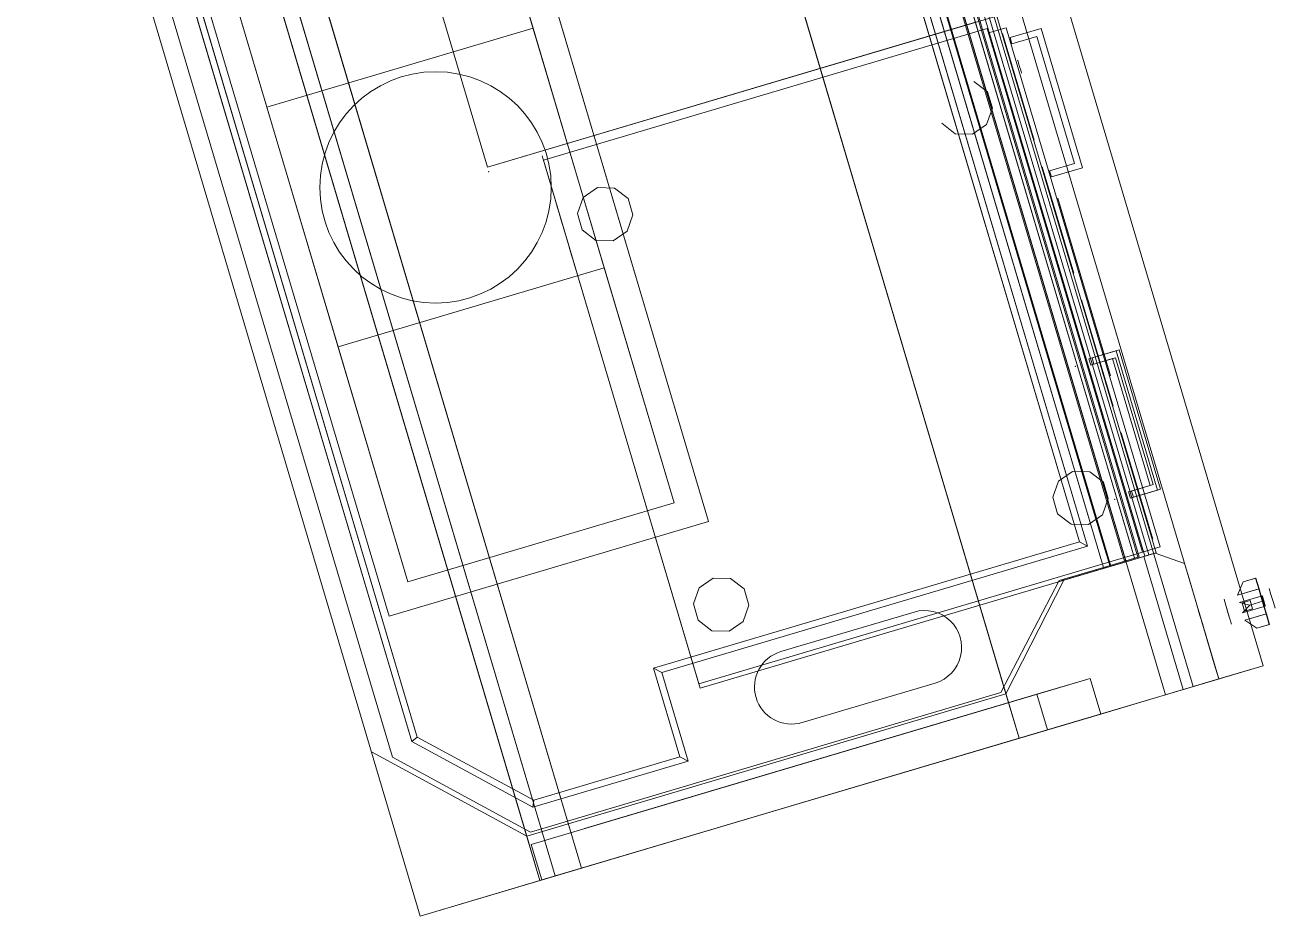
# Model space of a CAD drawing. Header units: inches. Extents: x 108.7 to 146.2, y 38 to 52.4.
# Drawn here: x 134.772 to 136.609, y 42.707 to 44.016 of the extents above; entities that cross this region are included whole.
import ezdxf

# ---------------------------------------------------------------- set-up
doc = ezdxf.new("R2010")
doc.units = ezdxf.units.IN
doc.header["$MEASUREMENT"] = 0
doc.layers.add('Lab equipment', color=112, linetype='Continuous')

# ---------------------------------------------------------------- blocks, each defined once
blk = doc.blocks.new('A$C35C60C06')
at = {"lineweight": 0}
for p, q in [((2564.3, 2177.7, 160), (2564.3, 677.7, 160)), ((2564.3, 2177.7, -330), (2564.3, 677.7, -330)), ((2594.3, 677.7, 160), (2594.3, 2177.7, 160)), ((2594.3, 677.7, -330), (2594.3, 2177.7, -330)), ((3252.3, 2027.7, 220), (3252.3, 827.7, 220)), ((3262.3, 827.7, 220), (3262.3, 2027.7, 220)), ((2472.3, 997.7, 1950), (2472.3, 1857.7, 1950)), ((2832.3, 1857.7, 1950), (2832.3, 997.7, 1950)), ((2502.3, 1827.7, 1950), (2502.3, 1562.7, 1950)), ((2802.3, 1562.7, 1950), (2802.3, 1827.7, 1950)), ((2502.3, 1562.7, 1950), (2802.3, 1562.7, 1950)), ((2502.3, 1292.7, 1950), (2502.3, 1562.7, 1950)), ((2802.3, 1562.7, 1950), (2802.3, 1292.7, 1950)), ((2772.3, 1427.7, -500), (2772.3, 827.7, -500)), ((2819.8, 1377.7, -500), (2802.1, 1372, -500)), ((2837.4, 1372, -500), (2819.8, 1377.7, -500)), ((2802.1, 1372, -500), (2791.2, 1357, -500)), ((2848.3, 1357, -500), (2837.4, 1372, -500)), ((3253.3, 1357, -500), (3242.4, 1372, -500)), ((2791.2, 1357, -500), (2791.2, 1338.5, -500)), ((2848.3, 1338.5, -500), (2848.3, 1357, -500)), ((3253.3, 1338.5, -500), (3253.3, 1357, -500)), ((2791.2, 1338.5, -500), (2802.1, 1323.5, -500)), ((2837.4, 1323.5, -500), (2848.3, 1338.5, -500)), ((3196.2, 1338.5, -500), (3207.1, 1323.5, -500)), ((3242.4, 1323.5, -500), (3253.3, 1338.5, -500)), ((2802.1, 1323.5, -500), (2819.8, 1317.7, -500)), ((2819.8, 1317.7, -500), (2837.4, 1323.5, -500)), ((3207.1, 1323.5, -500), (3224.8, 1317.7, -500)), ((3224.8, 1317.7, -500), (3242.4, 1323.5, -500)), ((2802.3, 1292.7, 1950), (2502.3, 1292.7, 1950)), ((2502.3, 1292.7, 1950), (2502.3, 1027.7, 1950)), ((2802.3, 1027.7, 1950), (2802.3, 1292.7, 1950)), ((2502.3, 1027.7, 1950), (2802.3, 1027.7, 1950)), ((2832.3, 997.7, 1950), (2472.3, 997.7, 1950)), ((2802.1, 932, -500), (2791.2, 917, -500)), ((2819.8, 937.7, -500), (2802.1, 932, -500)), ((2837.4, 932, -500), (2819.8, 937.7, -500)), ((2848.3, 917, -500), (2837.4, 932, -500)), ((3207.1, 932, -500), (3196.2, 917, -500)), ((3224.8, 937.7, -500), (3207.1, 932, -500)), ((3242.4, 932, -500), (3224.8, 937.7, -500)), ((3253.3, 917, -500), (3242.4, 932, -500)), ((2791.2, 917, -500), (2791.2, 898.5, -500)), ((2848.3, 898.5, -500), (2848.3, 917, -500)), ((3196.2, 917, -500), (3196.2, 898.5, -500)), ((3253.3, 898.5, -500), (3253.3, 917, -500)), ((2791.2, 898.5, -500), (2802.1, 883.5, -500)), ((2837.4, 883.5, -500), (2848.3, 898.5, -500)), ((3196.2, 898.5, -500), (3207.1, 883.5, -500)), ((3242.4, 883.5, -500), (3253.3, 898.5, -500)), ((2802.1, 883.5, -500), (2819.8, 877.7, -500)), ((2819.8, 877.7, -500), (2837.4, 883.5, -500)), ((3207.1, 883.5, -500), (3224.8, 877.7, -500)), ((3224.8, 877.7, -500), (3242.4, 883.5, -500)), ((2457.3, 861.1, -500), (2562.6, 755.7, -500)), ((2737.3, 755.7, -500), (2737.3, 855.7, -500)), ((2737.3, 855.7, -500), (3217.3, 855.7, -500)), ((2432.3, 850.7, -500), (2552.3, 730.7, -500)), ((2867.3, 840.7, -500), (3017.3, 840.7, -500)), ((2867.3, 840.7, 400), (3017.3, 840.7, 400)), ((3272.3, 827.7, -500), (2772.3, 827.7, -500)), ((3082.3, 730.7, -500), (3177.3, 828.7, -500)), ((3087.3, 727.7, -500), (3182.3, 827.7, -500)), ((3177.3, 828.7, -500), (3227.3, 828.7, -500)), ((3182.3, 827.7, -500), (3252.3, 827.7, -500)), ((3227.3, 828.7, -500), (3267.3, 828.7, -500)), ((3252.3, 827.7, 220), (3262.3, 827.7, 220)), ((2867.3, 760.7, -500), (3017.3, 760.7, -500)), ((2867.3, 760.7, 400), (3017.3, 760.7, 400)), ((2562.6, 755.7, -500), (2737.3, 755.7, -500)), ((2552.3, 730.7, -500), (3082.3, 730.7, -500)), ((3087.3, 727.7, -500), (2547.3, 727.7, -500)), ((2549.3, 717.7, -500), (3179.3, 717.7, -500)), ((3087.3, 677.7, -500), (3087.3, 727.7, -500)), ((3119.3, 677.7, -500), (3119.3, 717.7, -500)), ((3179.3, 677.7, -500), (3179.3, 717.7, -500)), ((3087.3, 677.7, -500), (2412.3, 677.7, -500)), ((2549.3, 677.7, -500), (3179.3, 677.7, -500)), ((3252.3, 677.7, -500), (3087.3, 677.7, -500))]:
    blk.add_line(p, q, dxfattribs=at)
at = {"lineweight": 0, "extrusion": (-6.12323e-17, -1, 5.51073e-16)}
for p, q in [((3235.3, 827.7, 884), (3235.3, 2027.7, 884)), ((3235.3, 827.7, 884), (3251, 827.7, 886.6)), ((3251, 827.7, 886.6), (3265.9, 827.7, 894.5)), ((3265.9, 827.7, 894.5), (3278.1, 827.7, 907.6)), ((3278.1, 827.7, 907.6), (3284.6, 827.7, 922.2)), ((3284.6, 827.7, 922.2), (3286.3, 827.7, 933))]:
    blk.add_line(p, q, dxfattribs=at)
at = {"lineweight": 0, "extrusion": (1, -6.12323e-17, 0)}
for p, q in [((3252.3, 1377.5, 1101.2), (3252.3, 1416.8, 1156.7)), ((3252.3, 1335.4, 1089.6), (3252.3, 1405.1, 1182)), ((3252.3, 1331.1, 1128.1), (3252.3, 1370, 1179.5)), ((3294.3, 1373.2, 77), (3294.3, 1373.2, 92)), ((3234.3, 1236.5, 965), (3234.3, 1238, 1845)), ((3252.3, 1218.5, 965), (3252.3, 1220, 1845)), ((3252.3, 1119.8, 1680.7), (3252.3, 1159.2, 1736.2)), ((3252.3, 1077.8, 1669.1), (3252.3, 1147.5, 1761.5)), ((3252.3, 1073.4, 1707.6), (3252.3, 1112.4, 1759)), ((3252.3, 1025.8, 1103.3), (3252.3, 1065.1, 1158.8)), ((3252.3, 983.7, 1091.7), (3252.3, 1053.4, 1184.1)), ((3252.3, 979.3, 1130.2), (3252.3, 1018.3, 1181.6))]:
    blk.add_line(p, q, dxfattribs=at)
at = {"lineweight": 0, "extrusion": (1, -2.83277e-16, 0)}
for p, q in [((3342.3, 758.7, 1051.7), (3342.3, 758.7, 1063.3)), ((3342.3, 750.5, 1043.5), (3342.3, 758.7, 1051.7)), ((3342.3, 758.7, 1063.3), (3342.3, 750.5, 1071.5)), ((3342.3, 758.7, 976.7), (3342.3, 758.7, 988.3)), ((3342.3, 750.5, 968.5), (3342.3, 758.7, 976.7)), ((3342.3, 758.7, 988.3), (3342.3, 750.5, 996.5)), ((3342.3, 750.5, 618.5), (3342.3, 758.7, 626.7)), ((3342.3, 758.7, 626.7), (3342.3, 758.7, 638.3)), ((3342.3, 758.7, 638.3), (3342.3, 750.5, 646.5)), ((3342.3, 750.5, 693.5), (3342.3, 758.7, 701.7)), ((3342.3, 758.7, 701.7), (3342.3, 758.7, 713.3)), ((3342.3, 758.7, 713.3), (3342.3, 750.5, 721.5)), ((3342.3, 750.5, 768.5), (3342.3, 758.7, 776.7)), ((3342.3, 758.7, 776.7), (3342.3, 758.7, 788.3)), ((3342.3, 758.7, 788.3), (3342.3, 750.5, 796.5)), ((3312.3, 755.8, 1052.9), (3312.3, 755.8, 1062.1)), ((3312.3, 749.3, 1046.4), (3312.3, 755.8, 1052.9)), ((3312.3, 755.8, 1062.1), (3312.3, 749.3, 1068.6)), ((3312.3, 755.8, 977.9), (3312.3, 755.8, 987.1)), ((3312.3, 749.3, 971.4), (3312.3, 755.8, 977.9)), ((3312.3, 755.8, 987.1), (3312.3, 749.3, 993.6)), ((3312.3, 749.3, 621.4), (3312.3, 755.8, 627.9)), ((3312.3, 755.8, 627.9), (3312.3, 755.8, 637.1)), ((3312.3, 755.8, 637.1), (3312.3, 749.3, 643.6)), ((3312.3, 749.3, 696.4), (3312.3, 755.8, 702.9)), ((3312.3, 755.8, 702.9), (3312.3, 755.8, 712.1)), ((3312.3, 755.8, 712.1), (3312.3, 749.3, 718.6)), ((3312.3, 749.3, 771.4), (3312.3, 755.8, 777.9)), ((3312.3, 755.8, 777.9), (3312.3, 755.8, 787.1)), ((3312.3, 755.8, 787.1), (3312.3, 749.3, 793.6)), ((3312.3, 749.3, 848.9), (3312.3, 755.8, 855.4)), ((3312.3, 755.8, 855.4), (3312.3, 755.8, 864.6)), ((3312.3, 755.8, 864.6), (3312.3, 749.3, 871.1)), ((3312.3, 749.3, 1068.6), (3312.3, 740.1, 1068.6)), ((3312.3, 740.1, 1046.4), (3312.3, 749.3, 1046.4)), ((3312.3, 749.3, 993.6), (3312.3, 740.1, 993.6)), ((3312.3, 740.1, 971.4), (3312.3, 749.3, 971.4)), ((3312.3, 740.1, 621.4), (3312.3, 749.3, 621.4)), ((3312.3, 749.3, 643.6), (3312.3, 740.1, 643.6)), ((3312.3, 740.1, 696.4), (3312.3, 749.3, 696.4)), ((3312.3, 749.3, 718.6), (3312.3, 740.1, 718.6)), ((3312.3, 740.1, 771.4), (3312.3, 749.3, 771.4)), ((3312.3, 749.3, 793.6), (3312.3, 740.1, 793.6)), ((3312.3, 740.1, 848.9), (3312.3, 749.3, 848.9)), ((3312.3, 749.3, 871.1), (3312.3, 740.1, 871.1)), ((3342.3, 750.5, 1071.5), (3342.3, 738.9, 1071.5)), ((3342.3, 738.9, 1043.5), (3342.3, 750.5, 1043.5)), ((3342.3, 750.5, 996.5), (3342.3, 738.9, 996.5)), ((3342.3, 738.9, 968.5), (3342.3, 750.5, 968.5)), ((3342.3, 738.9, 618.5), (3342.3, 750.5, 618.5)), ((3342.3, 750.5, 646.5), (3342.3, 738.9, 646.5)), ((3342.3, 738.9, 693.5), (3342.3, 750.5, 693.5)), ((3342.3, 750.5, 721.5), (3342.3, 738.9, 721.5)), ((3342.3, 738.9, 768.5), (3342.3, 750.5, 768.5)), ((3342.3, 750.5, 796.5), (3342.3, 738.9, 796.5)), ((3342.3, 749.3, 1046.4), (3342.3, 740.1, 1068.6)), ((3342.3, 749.3, 971.4), (3342.3, 740.1, 993.6)), ((3342.3, 749.3, 771.4), (3342.3, 740.1, 793.6)), ((3342.3, 749.3, 696.4), (3342.3, 740.1, 718.6)), ((3342.3, 749.3, 621.4), (3342.3, 740.1, 643.6)), ((3312.3, 733.6, 1052.9), (3312.3, 740.1, 1046.4)), ((3312.3, 740.1, 1068.6), (3312.3, 733.6, 1062.1)), ((3312.3, 733.6, 977.9), (3312.3, 740.1, 971.4)), ((3312.3, 740.1, 993.6), (3312.3, 733.6, 987.1)), ((3312.3, 740.1, 643.6), (3312.3, 733.6, 637.1)), ((3312.3, 733.6, 627.9), (3312.3, 740.1, 621.4)), ((3312.3, 740.1, 718.6), (3312.3, 733.6, 712.1)), ((3312.3, 733.6, 702.9), (3312.3, 740.1, 696.4)), ((3312.3, 740.1, 793.6), (3312.3, 733.6, 787.1)), ((3312.3, 733.6, 777.9), (3312.3, 740.1, 771.4)), ((3312.3, 740.1, 871.1), (3312.3, 733.6, 864.6)), ((3312.3, 733.6, 855.4), (3312.3, 740.1, 848.9)), ((3312.3, 733.6, 1062.1), (3312.3, 733.6, 1052.9)), ((3312.3, 733.6, 987.1), (3312.3, 733.6, 977.9)), ((3312.3, 733.6, 637.1), (3312.3, 733.6, 627.9)), ((3312.3, 733.6, 712.1), (3312.3, 733.6, 702.9)), ((3312.3, 733.6, 787.1), (3312.3, 733.6, 777.9)), ((3312.3, 733.6, 864.6), (3312.3, 733.6, 855.4)), ((3342.3, 730.7, 1051.7), (3342.3, 738.9, 1043.5)), ((3342.3, 738.9, 1071.5), (3342.3, 730.7, 1063.3)), ((3342.3, 730.7, 976.7), (3342.3, 738.9, 968.5)), ((3342.3, 738.9, 996.5), (3342.3, 730.7, 988.3)), ((3342.3, 738.9, 646.5), (3342.3, 730.7, 638.3)), ((3342.3, 730.7, 626.7), (3342.3, 738.9, 618.5)), ((3342.3, 738.9, 721.5), (3342.3, 730.7, 713.3)), ((3342.3, 730.7, 701.7), (3342.3, 738.9, 693.5)), ((3342.3, 738.9, 796.5), (3342.3, 730.7, 788.3)), ((3342.3, 730.7, 776.7), (3342.3, 738.9, 768.5)), ((3342.3, 730.7, 1063.3), (3342.3, 730.7, 1051.7)), ((3342.3, 730.7, 988.3), (3342.3, 730.7, 976.7)), ((3342.3, 730.7, 638.3), (3342.3, 730.7, 626.7)), ((3342.3, 730.7, 713.3), (3342.3, 730.7, 701.7)), ((3342.3, 730.7, 788.3), (3342.3, 730.7, 776.7))]:
    blk.add_line(p, q, dxfattribs=at)
at = {"lineweight": 0}
for centre in [(2652.3, 1427.7, 1950), (2652.3, 1427.7, 2030)]:
    blk.add_circle(centre, 125, dxfattribs=at)
at = {"lineweight": 0, "extrusion": (1, -6.12323e-17, 0)}
blk.add_circle((1373.2, 84.5, 3294.3), 7.5, dxfattribs=at)
at = {"lineweight": 0, "extrusion": (-1, 6.12323e-17, 0)}
blk.add_circle((-1336.7, 120, -2772.3), 37.5, dxfattribs=at)
at = {"lineweight": 0, "extrusion": (1, -2.83277e-16, 0)}
for centre in [(744.7, 1057.5, 3382.4), (744.7, 982.5, 3382.4), (744.7, 782.5, 3382.9), (744.7, 707.5, 3382.9), (744.7, 632.5, 3382.9)]:
    blk.add_circle(centre, 6, dxfattribs=at)
at = {"lineweight": 0}
for centre, start, end in [((2867.3, 800.7, -500), 90, 270), ((2867.3, 800.7, 400), 90, 270), ((3017.3, 800.7, -500), 270, 90), ((3017.3, 800.7, 400), 270, 90)]:
    blk.add_arc(centre, 40, start, end, dxfattribs=at)
for p in [(2712.3, 1427.7, -500), (2712.3, 1427.7, -500), (2712.3, 1427.7, -500), (2712.3, 1427.7, -500), (2712.3, 1427.7, -500), (2712.3, 1427.7, -500), (2712.3, 1427.7, -500), (2712.3, 1427.7, -500), (2712.3, 1427.7, -500), (2712.3, 1427.7, -500), (2712.3, 1427.7, -500), (2712.3, 1427.7, -500), (2712.3, 1427.7, -500), (2712.3, 1427.7, -500), (2712.3, 1427.7, -500), (2712.3, 1427.7, -500), (2712.3, 1427.7, -500), (2712.3, 1427.7, -500), (2712.3, 1427.7, -500), (2712.3, 1427.7, -500), (2712.3, 1427.7, -500), (2712.3, 1427.7, -500), (2712.3, 1427.7, -500), (2712.3, 1427.7, -500), (2712.3, 1427.7, -500), (2712.3, 1427.7, -500), (2712.3, 1427.7, -500), (2712.3, 1427.7, -500), (2712.3, 1427.7, -500), (2712.3, 1427.7, -500), (2712.3, 1427.7, -500), (2712.3, 1427.7, -500), (2712.3, 1427.7, -500), (2712.3, 1427.7, -500), (2712.3, 1427.7, -500), (2712.3, 1427.7, -500), (2712.3, 1427.7, -500), (2712.3, 1427.7, -500), (2712.3, 1427.7, -500), (2712.3, 1427.7, -500), (2712.3, 1427.7, -500), (2712.3, 1427.7, -500), (2712.3, 1427.7, -500), (2712.3, 1427.7, -500), (2712.3, 1427.7, -500), (2712.3, 1427.7, -500), (2712.3, 1427.7, -500), (2712.3, 1427.7, -500), (2712.3, 1427.7, -500), (2712.3, 1427.7, -500), (2712.3, 1427.7, -500), (2712.3, 1427.7, -500), (2712.3, 1427.7, -500), (2712.3, 1427.7, -500), (2712.3, 1427.7, -500), (2712.3, 1427.7, -500), (2712.3, 1427.7, -500), (2712.3, 1427.7, -500), (2712.3, 1427.7, -500), (2712.3, 1427.7, -500), (2712.3, 1427.7, -500), (2712.3, 1427.7, -500), (2712.3, 1427.7, -500), (2712.3, 1427.7, -500), (2712.3, 1427.7, -500), (2712.3, 1427.7, -500), (2712.3, 1427.7, -500), (2712.3, 1427.7, -500), (2712.3, 1427.7, -500), (2712.3, 1427.7, -500), (2712.3, 1427.7, -500), (2712.3, 1427.7, -500), (2712.3, 1427.7, -500), (2712.3, 1427.7, -500), (2712.3, 1427.7, -500), (2712.3, 1427.7, -500), (2712.3, 1427.7, -500), (2712.3, 1427.7, -500), (2712.3, 1427.7, -500), (2712.3, 1427.7, -500), (2712.3, 1427.7, -500), (2712.3, 1427.7, -500), (2712.3, 1427.7, -500), (2712.3, 1427.7, -500), (2712.3, 1427.7, -500), (2712.3, 1427.7, -500), (2712.3, 1427.7, -500), (2712.3, 1427.7, -500), (2712.3, 1427.7, -500), (2712.3, 1427.7, -500), (2712.3, 1427.7, -500), (2712.3, 1427.7, -500), (2712.3, 1427.7, -500), (2712.3, 1427.7, -500), (2712.3, 1427.7, -500), (2712.3, 1427.7, -500), (2712.3, 1427.7, -500), (2712.3, 1427.7, -500), (2712.3, 1427.7, -500), (2712.3, 1427.7, -500), (2712.3, 1427.7, -500), (2712.3, 1427.7, -500), (3272.3, 1402.7, 135), (3272.3, 1252.7, 135)]:
    blk.add_point(p, dxfattribs=at)
at = {"lineweight": 0, "extrusion": (0.49093, -3.00608e-17, 0.871199)}
for p in [(3259.8, 1045.7, 917.9), (3259.8, 895.7, 917.9)]:
    blk.add_point(p, dxfattribs=at)
at = {"lineweight": 0}
for points in [[(2547.3, 677.7, 355), (2412.3, 677.7, 355), (2412.3, 2177.7, 355), (2547.3, 2177.7, 355)], [(2412.3, 677.7, 1950), (2412.3, 2177.7, 1950), (2412.3, 2177.7, 2050), (2412.3, 677.7, 2050)], [(2412.3, 677.7, 355), (2412.3, 2177.7, 355), (2412.3, 2177.7, 1950), (2412.3, 677.7, 1950)], [(2412.3, 677.7, 1950), (2412.3, 2177.7, 1950), (3087.3, 2177.7, 1950), (3087.3, 677.7, 1950)], [(2564.3, 677.7, 220), (2564.3, 2177.7, 220), (2594.3, 2177.7, 220), (2594.3, 677.7, 220)], [(2564.3, 677.7, 160), (2564.3, 2177.7, 160), (2594.3, 2177.7, 160), (2594.3, 677.7, 160)], [(2564.3, 677.7, 160), (2564.3, 2177.7, 160), (2564.3, 2177.7, 220), (2564.3, 677.7, 220)], [(2564.3, 677.7, -270), (2564.3, 2177.7, -270), (2594.3, 2177.7, -270), (2594.3, 677.7, -270)], [(2564.3, 677.7, -330), (2564.3, 2177.7, -330), (2594.3, 2177.7, -330), (2594.3, 677.7, -330)], [(2564.3, 677.7, -330), (2564.3, 2177.7, -330), (2564.3, 2177.7, -270), (2564.3, 677.7, -270)], [(2594.3, 677.7, 160), (2594.3, 2177.7, 160), (2594.3, 2177.7, 220), (2594.3, 677.7, 220)], [(2594.3, 677.7, -330), (2594.3, 2177.7, -330), (2594.3, 2177.7, -270), (2594.3, 677.7, -270)], [(3087.3, 677.7, 1950), (3087.3, 2177.7, 1950), (3087.3, 2157.7, 1970), (3087.3, 697.7, 1970)], [(3252.3, 677.7, 1430), (3312.3, 677.7, 1430), (3312.3, 2177.7, 1430), (3252.3, 2177.7, 1430)], [(3362.3, 677.7, 2050), (3283.3, 677.7, 2050), (3283.3, 2177.7, 2050), (3362.3, 2177.7, 2050)], [(3312.3, 677.7, 1430), (3362.3, 677.7, 1516), (3362.3, 2177.7, 1516), (3312.3, 2177.7, 1430)], [(3362.3, 677.7, 1516), (3362.3, 677.7, 2050), (3362.3, 2177.7, 2050), (3362.3, 2177.7, 1516)], [(2547.3, 727.7, 355), (2547.3, 727.7, 205), (2547.3, 2127.7, 205), (2547.3, 2127.7, 355)], [(3227.3, 828.7, 400), (3227.3, 2026.7, 400), (3252.3, 2026.7, 415), (3252.3, 828.7, 415)], [(3234.3, 827.7, 1895), (3252.3, 827.7, 1895), (3252.3, 2027.7, 1895), (3234.3, 2027.7, 1895)], [(3234.3, 2027.7, 915), (3252.3, 2027.7, 915), (3252.3, 827.7, 915), (3234.3, 827.7, 915)], [(3265.9, 2027.7, 894.5), (3265.9, 827.7, 894.5), (3251, 827.7, 886.6), (3251, 2027.7, 886.6)], [(3262.3, 827.7, 370), (3262.3, 2027.7, 370), (3252.3, 2027.7, 370), (3252.3, 827.7, 370)], [(3262.3, 827.7, 220), (3262.3, 2027.7, 220), (3252.3, 2027.7, 220), (3252.3, 827.7, 220)], [(3252.3, 827.7, 220), (3252.3, 2027.7, 220), (3252.3, 2027.7, 370), (3252.3, 827.7, 370)], [(3252.3, 827.7, 946), (3273.3, 827.7, 946), (3273.3, 2027.7, 946), (3252.3, 2027.7, 946)], [(3252.3, 828.7, 415), (3252.3, 2026.7, 415), (3262.3, 2026.7, 415), (3262.3, 828.7, 415)], [(3262.3, 827.7, 220), (3262.3, 2027.7, 220), (3262.3, 2027.7, 370), (3262.3, 827.7, 370)], [(3262.3, 828.7, 415), (3262.3, 2026.7, 415), (3267.3, 2026.7, 410), (3267.3, 828.7, 410)], [(3278.1, 827.7, 907.6), (3278.1, 2027.7, 907.6), (3265.9, 2027.7, 894.5), (3265.9, 827.7, 894.5)], [(3267.3, 828.7, 410), (3267.3, 2026.7, 410), (3267.3, 2026.7, 370), (3267.3, 828.7, 370)], [(3273.3, 827.7, 946), (3273.3, 827.7, 962), (3273.3, 2027.7, 962), (3273.3, 2027.7, 946)], [(3273.3, 827.7, 962), (3286.3, 827.7, 962), (3286.3, 2027.7, 962), (3273.3, 2027.7, 962)], [(2712.3, 1432.7, -410), (2712.3, 2014.7, -410), (2712.3, 2014.7, 190), (2712.3, 1432.7, 190)], [(2712.3, 1432.7, 190), (3282.3, 1432.7, 190), (3282.3, 2014.7, 190), (2712.3, 2014.7, 190)], [(2712.3, 1432.7, -410), (2712.3, 2014.7, -410), (2712.3, 2014.7, -500), (2712.3, 1432.7, -500)], [(3210.3, 1997.7, 393), (3217.3, 2004.7, 400), (3217.3, 855.7, 400), (3210.3, 862.7, 393)], [(2464.3, 864, 393), (2457.3, 861.1, 400), (2457.3, 1994.4, 400), (2464.3, 1991.5, 393)], [(3234.3, 859.7, 1863), (3234.3, 1995.7, 1863), (3234.3, 1995.7, 1895), (3234.3, 859.7, 1895)], [(3234.3, 859.7, 915), (3234.3, 1995.7, 915), (3234.3, 1995.7, 947), (3234.3, 859.7, 947)], [(3252.3, 859.7, 915), (3252.3, 1995.7, 915), (3252.3, 1995.7, 947), (3252.3, 859.7, 947)], [(3252.3, 859.7, 1863), (3252.3, 1995.7, 1863), (3252.3, 1995.7, 1895), (3252.3, 859.7, 1895)], [(3234.3, 877.7, 947), (3234.3, 877.7, 965), (3234.3, 1977.7, 965), (3234.3, 1977.7, 947)], [(3234.3, 877.7, 1845), (3234.3, 877.7, 1863), (3234.3, 1977.7, 1863), (3234.3, 1977.7, 1845)], [(3252.3, 877.7, 947), (3252.3, 877.7, 965), (3252.3, 1977.7, 965), (3252.3, 1977.7, 947)], [(3252.3, 877.7, 1845), (3252.3, 877.7, 1863), (3252.3, 1977.7, 1863), (3252.3, 1977.7, 1845)], [(2472.3, 997.7, 1950), (2472.3, 1857.7, 1950), (2832.3, 1857.7, 1950), (2832.3, 997.7, 1950)], [(2502.3, 1562.7, 2030), (2502.3, 1827.7, 1950), (2802.3, 1827.7, 1950), (2802.3, 1562.7, 2030)], [(2502.3, 1027.7, 1950), (2502.3, 1827.7, 1950), (2502.3, 1562.7, 2030), (2502.3, 1292.7, 2030)], [(2802.3, 1027.7, 1950), (2802.3, 1827.7, 1950), (2802.3, 1562.7, 2030), (2802.3, 1292.7, 2030)], [(2802.3, 1292.7, 2030), (2802.3, 1562.7, 2030), (2502.3, 1562.7, 2030), (2502.3, 1292.7, 2030)], [(2712.3, 1432.7, -410), (2712.3, 1432.7, 190), (3282.3, 1432.7, 190), (3282.3, 1432.7, -410)], [(2712.3, 1432.7, -410), (3262.3, 1432.7, -410), (3262.3, 1432.7, -500), (2712.3, 1432.7, -500)], [(3272.3, 1422.7, -410), (2772.3, 1422.7, -410), (2772.3, 1422.7, 220), (3272.3, 1422.7, 220)], [(2772.3, 832.7, 220), (2772.3, 1422.7, 220), (3272.3, 1422.7, 220), (3272.3, 832.7, 220)], [(3272.3, 832.7, -410), (3272.3, 832.7, -500), (3272.3, 1422.7, -500), (3272.3, 1422.7, -410)], [(3272.3, 832.7, 190), (3272.3, 832.7, 220), (3272.3, 1422.7, 220), (3272.3, 1422.7, 190)], [(3272.3, 1417.7, -410), (3272.3, 1422.7, -410), (3272.3, 1422.7, 190), (3272.3, 1417.7, 190)], [(3272.3, 1417.7, -410), (3292.3, 1417.7, -410), (3292.3, 1417.7, 170), (3272.3, 1417.7, 190)], [(3292.3, 1417.7, 170), (3272.3, 1417.7, 190), (3272.3, 832.7, 190), (3292.3, 832.7, 170)], [(3286.8, 1292.7, 948), (3286.8, 1412.7, 948), (3286.8, 1412.7, 933), (3286.8, 1292.7, 933)], [(3292.3, 832.7, -410), (3292.3, 1417.7, -410), (3292.3, 1417.7, 170), (3292.3, 832.7, 170)], [(3328.3, 1406.2, 138.5), (3328.3, 1406.2, 131.5), (3293.3, 1406.2, 131.5), (3293.3, 1406.2, 138.5)], [(3328.3, 1249.2, 131.5), (3328.3, 1249.2, 138.5), (3328.3, 1406.2, 138.5), (3328.3, 1406.2, 131.5)], [(3293.3, 1399.2, 138.5), (3293.3, 1399.2, 131.5), (3321.3, 1399.2, 131.5), (3321.3, 1399.2, 138.5)], [(2502.3, 1027.7, 1950), (2502.3, 1292.7, 2030), (2802.3, 1292.7, 2030), (2802.3, 1027.7, 1950)], [(3286.8, 1142.7, 948), (3286.8, 1262.7, 948), (3286.8, 1262.7, 933), (3286.8, 1142.7, 933)], [(3293.3, 1256.2, 138.5), (3293.3, 1256.2, 131.5), (3321.3, 1256.2, 131.5), (3321.3, 1256.2, 138.5)], [(3293.3, 1249.2, 138.5), (3293.3, 1249.2, 131.5), (3328.3, 1249.2, 131.5), (3328.3, 1249.2, 138.5)], [(3293.3, 1025.2, 59.5), (3293.3, 1025.2, -80.5), (3293.3, 1225.2, -80.5), (3293.3, 1225.2, 59.5)], [(3293.3, 1030.2, 54.5), (3293.3, 1030.2, -75.5), (3293.3, 1220.2, -75.5), (3293.3, 1220.2, 54.5)], [(3286.8, 992.7, 948), (3286.8, 1112.7, 948), (3286.8, 1112.7, 933), (3286.8, 992.7, 933)], [(3310.3, 1049.2, 893.4), (3306.8, 1049.2, 887.3), (3276.3, 1049.2, 904.5), (3279.8, 1049.2, 910.6)], [(3279.8, 1042.2, 910.6), (3276.3, 1042.2, 904.5), (3300.7, 1042.2, 890.8), (3304.2, 1042.2, 896.9)], [(3306.8, 892.2, 887.3), (3310.3, 892.2, 893.4), (3310.3, 1049.2, 893.4), (3306.8, 1049.2, 887.3)], [(3286.8, 842.7, 948), (3286.8, 962.7, 948), (3286.8, 962.7, 933), (3286.8, 842.7, 933)], [(3279.8, 899.2, 910.6), (3276.3, 899.2, 904.5), (3300.7, 899.2, 890.8), (3304.2, 899.2, 896.9)], [(3279.8, 892.2, 910.6), (3276.3, 892.2, 904.5), (3306.8, 892.2, 887.3), (3310.3, 892.2, 893.4)], [(3234.3, 859.7, 947), (3234.3, 877.7, 947), (3234.3, 877.7, 1863), (3234.3, 859.7, 1863)], [(3252.3, 859.7, 947), (3252.3, 877.7, 947), (3252.3, 877.7, 1863), (3252.3, 859.7, 1863)], [(2547.3, 727.7, 355), (2412.3, 862.7, 355), (2412.3, 862.7, 1949), (2547.3, 727.7, 1949)], [(2547.3, 727.7, 355), (2412.3, 862.7, 355), (2412.3, 862.7, 1949), (2547.3, 727.7, 1949)], [(2562.6, 755.7, 400), (2457.3, 861.1, 400), (2464.3, 864, 393), (2565.5, 762.7, 393)], [(3210.3, 862.7, 393), (3217.3, 855.7, 400), (2737.3, 855.7, 400), (2730.3, 862.7, 393)], [(2737.3, 855.7, 400), (2730.3, 862.7, 393), (2730.3, 762.7, 393), (2737.3, 755.7, 400)], [(3234.3, 827.7, 915), (3234.3, 859.7, 915), (3234.3, 859.7, 1895), (3234.3, 827.7, 1895)], [(3252.3, 827.7, 915), (3252.3, 859.7, 915), (3252.3, 859.7, 1895), (3252.3, 827.7, 1895)], [(3272.3, 832.7, -410), (2772.3, 832.7, -410), (2772.3, 832.7, 220), (3272.3, 832.7, 220)], [(3182.3, 827.7, 220), (3087.3, 727.7, 220), (3087.3, 727.7, 2050), (3182.3, 827.7, 2050)], [(3179.3, 827.7, -500), (3272.3, 827.7, -500), (3272.3, 827.7, 220), (3179.3, 827.7, 220)], [(3252.3, 827.7, 220), (3182.3, 827.7, 220), (3182.3, 827.7, 2050), (3252.3, 827.7, 2050)], [(3252.3, 827.7, 915), (3234.3, 827.7, 915), (3234.3, 827.7, 1895), (3252.3, 827.7, 1895)], [(3252.3, 827.7, 220), (3262.3, 827.7, 220), (3262.3, 827.7, 370), (3252.3, 827.7, 370)], [(3285.3, 827.7, 220), (3252.3, 827.7, 220), (3252.3, 827.7, 1435), (3285.3, 827.7, 1435)], [(3292.3, 832.7, -410), (3272.3, 832.7, -410), (3272.3, 832.7, 190), (3292.3, 832.7, 170)], [(3272.3, 677.7, -500), (3272.3, 827.7, -500), (3272.3, 827.7, 220), (3272.3, 677.7, 220)], [(3312.3, 807.7, 220), (3285.3, 827.7, 220), (3285.3, 827.7, 1435), (3312.3, 807.7, 1435)], [(3312.3, 795.7, 220), (3312.3, 807.7, 220), (3312.3, 807.7, 1435), (3312.3, 795.7, 1435)], [(3312.3, 795.7, 220), (3312.3, 694.7, 220), (3312.3, 694.7, 570), (3312.3, 795.7, 570)], [(3312.3, 795.7, 570), (3312.3, 694.7, 570), (3312.3, 694.7, 920), (3312.3, 795.7, 920)], [(3312.3, 795.7, 920), (3312.3, 694.7, 920), (3312.3, 694.7, 1270), (3312.3, 795.7, 1270)], [(3312.3, 795.7, 1270), (3312.3, 694.7, 1270), (3312.3, 694.7, 1435), (3312.3, 795.7, 1435)], [(3381.4, 758.7, 1051.7), (3381.4, 770.8, 1057.5), (3367.3, 770.8, 1057.5), (3357.3, 758.7, 1051.7)], [(3357.3, 758.7, 1063.3), (3367.3, 770.8, 1057.5), (3381.4, 770.8, 1057.5), (3381.4, 758.7, 1063.3)], [(3381.4, 758.7, 976.7), (3381.4, 770.8, 982.5), (3367.3, 770.8, 982.5), (3357.3, 758.7, 976.7)], [(3357.3, 758.7, 988.3), (3367.3, 770.8, 982.5), (3381.4, 770.8, 982.5), (3381.4, 758.7, 988.3)], [(3357.3, 758.7, 788.3), (3367.3, 770.8, 782.5), (3381.7, 770.8, 782.5), (3381.7, 758.7, 788.3)], [(3381.7, 758.7, 776.7), (3381.7, 770.8, 782.5), (3367.3, 770.8, 782.5), (3357.3, 758.7, 776.7)], [(3357.3, 758.7, 713.3), (3367.3, 770.8, 707.5), (3381.7, 770.8, 707.5), (3381.7, 758.7, 713.3)], [(3381.7, 758.7, 701.7), (3381.7, 770.8, 707.5), (3367.3, 770.8, 707.5), (3357.3, 758.7, 701.7)], [(3357.3, 758.7, 638.3), (3367.3, 770.8, 632.5), (3381.7, 770.8, 632.5), (3381.7, 758.7, 638.3)], [(3381.7, 758.7, 626.7), (3381.7, 770.8, 632.5), (3367.3, 770.8, 632.5), (3357.3, 758.7, 626.7)], [(2730.3, 762.7, 393), (2737.3, 755.7, 400), (2562.6, 755.7, 400), (2565.5, 762.7, 393)], [(3381.7, 750.5, 796.5), (3381.7, 744.7, 808.6), (3367.3, 744.7, 808.6), (3357.3, 750.5, 796.5)], [(3357.3, 750.5, 768.5), (3367.3, 744.7, 756.4), (3381.7, 744.7, 756.4), (3381.7, 750.5, 768.5)], [(3381.7, 750.5, 721.5), (3381.7, 744.7, 733.6), (3367.3, 744.7, 733.6), (3357.3, 750.5, 721.5)], [(3357.3, 750.5, 693.5), (3367.3, 744.7, 681.4), (3381.7, 744.7, 681.4), (3381.7, 750.5, 693.5)], [(3381.7, 750.5, 646.5), (3381.7, 744.7, 658.6), (3367.3, 744.7, 658.6), (3357.3, 750.5, 646.5)], [(3357.3, 750.5, 618.5), (3367.3, 744.7, 606.4), (3381.7, 744.7, 606.4), (3381.7, 750.5, 618.5)], [(3357.3, 738.9, 796.5), (3367.3, 744.7, 808.6), (3381.7, 744.7, 808.6), (3381.7, 738.9, 796.5)], [(3381.7, 738.9, 768.5), (3381.7, 744.7, 756.4), (3367.3, 744.7, 756.4), (3357.3, 738.9, 768.5)], [(3357.3, 738.9, 721.5), (3367.3, 744.7, 733.6), (3381.7, 744.7, 733.6), (3381.7, 738.9, 721.5)], [(3381.7, 738.9, 693.5), (3381.7, 744.7, 681.4), (3367.3, 744.7, 681.4), (3357.3, 738.9, 693.5)], [(3357.3, 738.9, 646.5), (3367.3, 744.7, 658.6), (3381.7, 744.7, 658.6), (3381.7, 738.9, 646.5)], [(3381.7, 738.9, 618.5), (3381.7, 744.7, 606.4), (3367.3, 744.7, 606.4), (3357.3, 738.9, 618.5)], [(3359.9, 740.1, 781.9), (3359.9, 749.3, 781.9), (3359.9, 749.3, 849.6), (3359.9, 740.1, 849.6)], [(3368.9, 740.1, 781.9), (3368.9, 749.3, 781.9), (3368.9, 749.3, 849.7), (3368.9, 740.1, 849.7)], [(3357.3, 730.7, 1051.7), (3367.3, 718.6, 1057.5), (3381.4, 718.6, 1057.5), (3381.4, 730.7, 1051.7)], [(3381.4, 730.7, 1063.3), (3381.4, 718.6, 1057.5), (3367.3, 718.6, 1057.5), (3357.3, 730.7, 1063.3)], [(3357.3, 730.7, 976.7), (3367.3, 718.6, 982.5), (3381.4, 718.6, 982.5), (3381.4, 730.7, 976.7)], [(3381.4, 730.7, 988.3), (3381.4, 718.6, 982.5), (3367.3, 718.6, 982.5), (3357.3, 730.7, 988.3)], [(3357.3, 730.7, 776.7), (3367.3, 718.6, 782.5), (3381.7, 718.6, 782.5), (3381.7, 730.7, 776.7)], [(3381.7, 730.7, 788.3), (3381.7, 718.6, 782.5), (3367.3, 718.6, 782.5), (3357.3, 730.7, 788.3)], [(3357.3, 730.7, 701.7), (3367.3, 718.6, 707.5), (3381.7, 718.6, 707.5), (3381.7, 730.7, 701.7)], [(3381.7, 730.7, 713.3), (3381.7, 718.6, 707.5), (3367.3, 718.6, 707.5), (3357.3, 730.7, 713.3)], [(3357.3, 730.7, 626.7), (3367.3, 718.6, 632.5), (3381.7, 718.6, 632.5), (3381.7, 730.7, 626.7)], [(3381.7, 730.7, 638.3), (3381.7, 718.6, 632.5), (3367.3, 718.6, 632.5), (3357.3, 730.7, 638.3)], [(3087.3, 727.7, 355), (2547.3, 727.7, 355), (2547.3, 727.7, 1949), (3087.3, 727.7, 1949)], [(2547.3, 727.7, 355), (2547.3, 677.7, 355), (3087.3, 677.7, 355), (3087.3, 727.7, 355)], [(2549.3, 717.7, 220), (2549.3, 677.7, 220), (3179.3, 677.7, 220), (3179.3, 717.7, 220)], [(3087.3, 727.7, 355), (3087.3, 697.7, 355), (3087.3, 697.7, 1950), (3087.3, 727.7, 1950)], [(3087.3, 727.7, -500), (3087.3, 677.7, -500), (3087.3, 677.7, 355), (3087.3, 727.7, 355)], [(3087.3, 677.7, 220), (3087.3, 727.7, 220), (3087.3, 727.7, 2050), (3087.3, 677.7, 2050)], [(3119.3, 677.7, 160), (3119.3, 717.7, 160), (3119.3, 717.7, -500), (3119.3, 677.7, -500)], [(3179.3, 677.7, -500), (3179.3, 677.7, 220), (3179.3, 717.7, 220), (3179.3, 717.7, -500)], [(3087.3, 677.7, 2050), (3087.3, 697.7, 2050), (3087.3, 697.7, 1970), (3087.3, 677.7, 1950)], [(3312.3, 677.7, 220), (3312.3, 694.7, 220), (3312.3, 694.7, 1435), (3312.3, 677.7, 1435)], [(2412.3, 677.7, 1950), (3087.3, 677.7, 1950), (3087.3, 677.7, 2050), (2412.3, 677.7, 2050)], [(2412.3, 677.7, 355), (3087.3, 677.7, 355), (3087.3, 677.7, 1950), (2412.3, 677.7, 1950)], [(2547.3, 677.7, -500), (3087.3, 677.7, -500), (3087.3, 677.7, 355), (2547.3, 677.7, 355)], [(3087.3, 677.7, 220), (3252.3, 677.7, 220), (3252.3, 677.7, 2050), (3087.3, 677.7, 2050)], [(3179.3, 677.7, -500), (3272.3, 677.7, -500), (3272.3, 677.7, 220), (3179.3, 677.7, 220)], [(3252.3, 677.7, 220), (3312.3, 677.7, 220), (3312.3, 677.7, 1435), (3252.3, 677.7, 1435)]]:
    blk.add_3dface(points, dxfattribs=at)
for points, invisible_edges in [([(3087.3, 727.7, 2050), (3087.3, 2127.7, 2050), (3182.3, 2027.7, 2050), (3182.3, 827.7, 2050)], 4), ([(3087.3, 727.7, 370), (3087.3, 2127.7, 370), (3182.3, 2027.7, 370), (3182.3, 827.7, 370)], 4), ([(2464.3, 864, 393), (2464.3, 1991.5, 393), (2565.5, 2092.7, 393), (2730.3, 862.7, 393)], 12), ([(2565.5, 2092.7, 393), (3069, 2092.7, 393), (3164, 1997.7, 393), (2730.3, 862.7, 393)], 12), ([(3182.3, 2027.7, 2050), (3182.3, 827.7, 2050), (3252.3, 827.7, 2050), (3252.3, 2027.7, 2050)], 1), ([(3182.3, 2027.7, 370), (3182.3, 827.7, 370), (3252.3, 827.7, 370), (3252.3, 2027.7, 370)], 1), ([(3227.3, 828.7, 400), (3227.3, 2026.7, 400), (3217.3, 2004.7, 400), (3217.3, 855.7, 400)], 10), ([(3251, 827.7, 886.6), (3251, 2027.7, 886.6), (3235.3, 2027.7, 884), (3235.3, 827.7, 884)], 1), ([(3284.6, 2027.7, 922.2), (3284.6, 827.7, 922.2), (3278.1, 827.7, 907.6), (3278.1, 2027.7, 907.6)], 5), ([(3286.3, 827.7, 933), (3286.3, 2027.7, 933), (3284.6, 2027.7, 922.2), (3284.6, 827.7, 922.2)], 5), ([(3286.3, 827.7, 962), (3286.3, 827.7, 933), (3286.3, 2027.7, 933), (3286.3, 2027.7, 962)], 2), ([(2432.3, 2004.7, 400), (2432.3, 850.7, 400), (2457.3, 861.1, 400), (2457.3, 1994.4, 400)], 10), ([(3210.3, 1997.7, 393), (3210.3, 862.7, 393), (2730.3, 862.7, 393), (3164, 1997.7, 393)], 4), ([(3328.3, 1406.2, 131.5), (3321.3, 1399.2, 131.5), (3293.3, 1399.2, 131.5), (3293.3, 1406.2, 131.5)], 1), ([(3328.3, 1406.2, 138.5), (3321.3, 1399.2, 138.5), (3293.3, 1399.2, 138.5), (3293.3, 1406.2, 138.5)], 1), ([(3321.3, 1256.2, 131.5), (3328.3, 1249.2, 131.5), (3328.3, 1406.2, 131.5), (3321.3, 1399.2, 131.5)], 5), ([(3321.3, 1256.2, 138.5), (3328.3, 1249.2, 138.5), (3328.3, 1406.2, 138.5), (3321.3, 1399.2, 138.5)], 5), ([(3293.3, 1249.2, 131.5), (3293.3, 1256.2, 131.5), (3321.3, 1256.2, 131.5), (3328.3, 1249.2, 131.5)], 4), ([(3293.3, 1249.2, 138.5), (3293.3, 1256.2, 138.5), (3321.3, 1256.2, 138.5), (3328.3, 1249.2, 138.5)], 4), ([(3306.8, 1049.2, 887.3), (3300.7, 1042.2, 890.8), (3276.3, 1042.2, 904.5), (3276.3, 1049.2, 904.5)], 1), ([(3310.3, 1049.2, 893.4), (3304.2, 1042.2, 896.9), (3279.8, 1042.2, 910.6), (3279.8, 1049.2, 910.6)], 1), ([(3300.7, 899.2, 890.8), (3306.8, 892.2, 887.3), (3306.8, 1049.2, 887.3), (3300.7, 1042.2, 890.8)], 5), ([(3304.2, 899.2, 896.9), (3310.3, 892.2, 893.4), (3310.3, 1049.2, 893.4), (3304.2, 1042.2, 896.9)], 5), ([(3276.3, 892.2, 904.5), (3276.3, 899.2, 904.5), (3300.7, 899.2, 890.8), (3306.8, 892.2, 887.3)], 4), ([(3279.8, 892.2, 910.6), (3279.8, 899.2, 910.6), (3304.2, 899.2, 896.9), (3310.3, 892.2, 893.4)], 4), ([(2432.3, 850.7, 400), (2552.3, 730.7, 400), (2562.6, 755.7, 400), (2457.3, 861.1, 400)], 10), ([(2730.3, 862.7, 393), (2730.3, 762.7, 393), (2565.5, 762.7, 393), (2464.3, 864, 393)], 8), ([(3177.3, 828.7, 400), (3227.3, 828.7, 400), (3217.3, 855.7, 400), (2737.3, 855.7, 400)], 10), ([(2737.3, 855.7, 400), (2737.3, 755.7, 400), (3082.3, 730.7, 400), (3177.3, 828.7, 400)], 10), ([(3381.4, 758.7, 1051.7), (3381.4, 758.7, 1063.3), (3381.4, 770.8, 1057.5)], 1), ([(3381.4, 758.7, 976.7), (3381.4, 758.7, 988.3), (3381.4, 770.8, 982.5)], 1), ([(3381.7, 758.7, 776.7), (3381.7, 758.7, 788.3), (3381.7, 770.8, 782.5)], 1), ([(3381.7, 758.7, 701.7), (3381.7, 758.7, 713.3), (3381.7, 770.8, 707.5)], 1), ([(3381.7, 758.7, 626.7), (3381.7, 758.7, 638.3), (3381.7, 770.8, 632.5)], 1), ([(3381.3, 758.7, 1063.3), (3381.4, 758.7, 1051.7), (3381.3, 750.5, 1043.5), (3381.4, 738.9, 1043.5)], 8), ([(3381.3, 758.7, 988.3), (3381.4, 758.7, 976.7), (3381.3, 750.5, 968.5), (3381.4, 738.9, 968.5)], 8), ([(3381.4, 730.7, 1051.7), (3381.4, 738.9, 1043.5), (3381.4, 758.7, 1063.3), (3381.4, 750.5, 1071.5)], 10), ([(3381.4, 730.7, 976.7), (3381.4, 738.9, 968.5), (3381.4, 758.7, 988.3), (3381.4, 750.5, 996.5)], 10), ([(3381.7, 758.7, 788.3), (3381.7, 758.7, 776.7), (3381.7, 750.5, 768.5), (3381.7, 738.9, 768.5)], 13), ([(3381.7, 730.7, 776.7), (3381.7, 738.9, 768.5), (3381.7, 758.7, 788.3), (3381.7, 750.5, 796.5)], 10), ([(3381.7, 758.7, 713.3), (3381.7, 758.7, 701.7), (3381.7, 750.5, 693.5), (3381.7, 738.9, 693.5)], 13), ([(3381.7, 730.7, 701.7), (3381.7, 738.9, 693.5), (3381.7, 758.7, 713.3), (3381.7, 750.5, 721.5)], 10), ([(3381.7, 758.7, 638.3), (3381.7, 758.7, 626.7), (3381.7, 750.5, 618.5), (3381.7, 738.9, 618.5)], 13), ([(3381.7, 730.7, 626.7), (3381.7, 738.9, 618.5), (3381.7, 758.7, 638.3), (3381.7, 750.5, 646.5)], 10), ([(3082.3, 730.7, 400), (2552.3, 730.7, 400), (2562.6, 755.7, 400), (2737.3, 755.7, 400)], 10), ([(3368.9, 749.3, 849.7), (3359.9, 749.3, 849.6), (3359.9, 749.3, 781.9), (3368.9, 749.3, 781.9)], 1), ([(3381.4, 730.7, 1063.3), (3381.4, 738.9, 1071.5), (3381.4, 750.5, 1071.5), (3381.4, 730.7, 1051.7)], 14), ([(3381.4, 730.7, 988.3), (3381.4, 738.9, 996.5), (3381.4, 750.5, 996.5), (3381.4, 730.7, 976.7)], 14), ([(3381.7, 750.5, 796.5), (3381.7, 744.7, 808.6), (3381.7, 738.9, 796.5)], 8), ([(3381.7, 738.9, 768.5), (3381.7, 750.5, 768.5), (3381.7, 744.7, 756.4)], 1), ([(3381.7, 730.7, 788.3), (3381.7, 738.9, 796.5), (3381.7, 750.5, 796.5), (3381.7, 730.7, 776.7)], 14), ([(3381.7, 750.5, 721.5), (3381.7, 744.7, 733.6), (3381.7, 738.9, 721.5)], 8), ([(3381.7, 738.9, 693.5), (3381.7, 750.5, 693.5), (3381.7, 744.7, 681.4)], 1), ([(3381.7, 730.7, 713.3), (3381.7, 738.9, 721.5), (3381.7, 750.5, 721.5), (3381.7, 730.7, 701.7)], 14), ([(3381.7, 750.5, 646.5), (3381.7, 744.7, 658.6), (3381.7, 738.9, 646.5)], 8), ([(3381.7, 738.9, 618.5), (3381.7, 750.5, 618.5), (3381.7, 744.7, 606.4)], 1), ([(3381.7, 730.7, 638.3), (3381.7, 738.9, 646.5), (3381.7, 750.5, 646.5), (3381.7, 730.7, 626.7)], 14), ([(3392.3, 740.1, 871.1), (3392.3, 749.3, 871.1), (3392.3, 755.8, 864.6), (3392.3, 733.6, 864.6)], 4), ([(3392.3, 755.8, 864.6), (3392.3, 733.6, 864.6), (3392.3, 733.6, 855.4), (3392.3, 755.8, 855.4)], 5), ([(3392.3, 733.6, 855.4), (3392.3, 755.8, 855.4), (3392.3, 749.3, 848.9), (3392.3, 740.1, 848.9)], 5), ([(3368.9, 740.1, 781.9), (3359.9, 740.1, 781.9), (3359.9, 740.1, 849.6), (3368.9, 740.1, 849.7)], 4), ([(3381.4, 718.6, 1057.5), (3381.4, 730.7, 1063.3), (3381.4, 730.7, 1051.7)], 2), ([(3381.4, 718.6, 982.5), (3381.4, 730.7, 988.3), (3381.4, 730.7, 976.7)], 2), ([(3381.7, 718.6, 782.5), (3381.7, 730.7, 788.3), (3381.7, 730.7, 776.7)], 2), ([(3381.7, 718.6, 707.5), (3381.7, 730.7, 713.3), (3381.7, 730.7, 701.7)], 2), ([(3381.7, 718.6, 632.5), (3381.7, 730.7, 638.3), (3381.7, 730.7, 626.7)], 2), ([(2549.3, 717.7, 220), (2609.3, 717.7, 160), (3119.3, 717.7, 160), (3179.3, 717.7, 220)], 5), ([(3119.3, 717.7, -500), (3179.3, 717.7, -500), (3179.3, 717.7, 220), (3119.3, 717.7, 160)], 4), ([(2549.3, 677.7, 220), (2609.3, 677.7, 160), (3119.3, 677.7, 160), (3179.3, 677.7, 220)], 5), ([(3119.3, 677.7, -500), (3179.3, 677.7, -500), (3179.3, 677.7, 220), (3119.3, 677.7, 160)], 4), ([(3252.3, 677.7, 1430), (3252.3, 677.7, 2050), (3362.3, 677.7, 2050), (3312.3, 677.7, 1430)], 4), ([(3362.3, 677.7, 2050), (3312.3, 677.7, 1430), (3362.3, 677.7, 1516)], 1)]:
    blk.add_3dface(points, dxfattribs=dict(at, invisible_edges=invisible_edges))

msp = doc.modelspace()

# ---------------------------------------------------------------- block references
at = {"layer": 'Lab equipment', "xscale": 0.001359765553791977, "yscale": 0.001359765553791977, "zscale": 0.001359765553791977, "rotation": 16.53322958050154}
msp.add_blockref('A$C35C60C06', (132.47044, 40.89027, 1.0489), dxfattribs=at)

doc.saveas('drawing.dxf')
